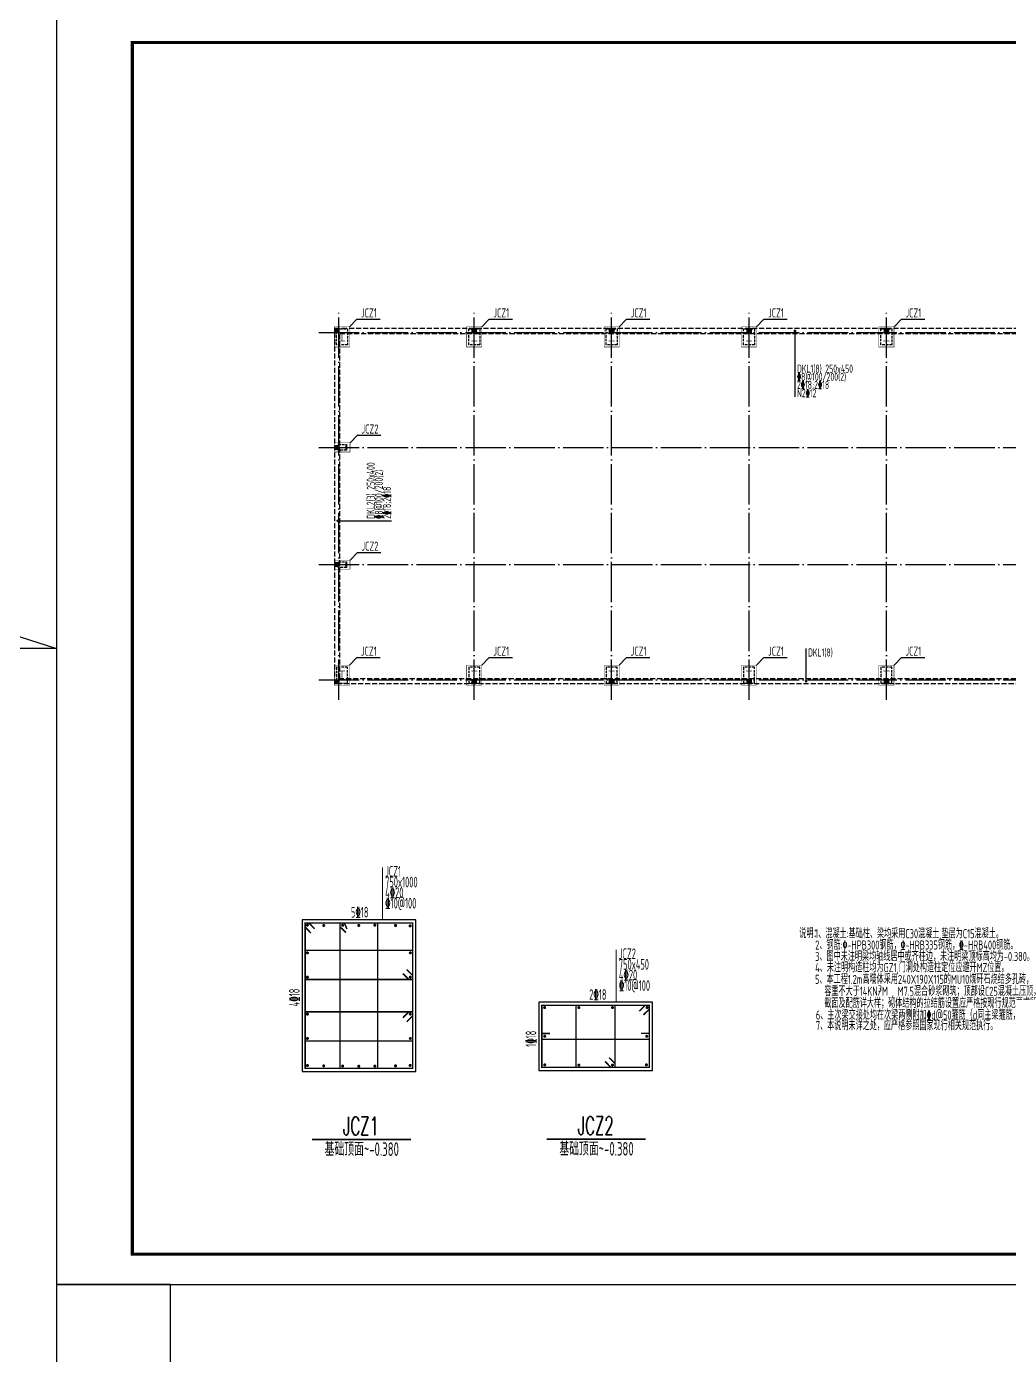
# Model space of a CAD drawing. Extents: x 9834882 to 10005569, y 1691670 to 2510806.
# Drawn here: x 9892635 to 9941281, y 2269969 to 2335769 of the extents above; entities that cross this region are included whole.
import ezdxf
from ezdxf.enums import TextEntityAlignment as Align

# ---------------------------------------------------------------- set-up
doc = ezdxf.new("R2010")
doc.units = 0
doc.header["$LTSCALE"] = 1000
doc.header["$MEASUREMENT"] = 0
doc.linetypes.add('DASH', pattern=[0.35, 0.25, -0.1])
doc.linetypes.add('DOTE', pattern=[2.42, 2, -0.2, 0.02, -0.2])
doc.layers.get('0').update_dxf_attribs({"linetype": 'CONTINUOUS'})
for name, color, linetype in [('1000', 2, 'CONTINUOUS'), ('DOTE', 8, 'DOTE'), ('GZ', 3, 'CONTINUOUS'), ('PUB_TEXT', 7, 'CONTINUOUS'), ('PUB_TITLE', 4, 'CONTINUOUS'), ('REIN', 1, 'CONTINUOUS'), ('XSL', 4, 'CONTINUOUS'), ('一般文字', 6, 'CONTINUOUS'), ('基础', 2, 'CONTINUOUS'), ('柱', 2, 'CONTINUOUS'), ('梁', 4, 'CONTINUOUS'), ('梁集中标注', 150, 'CONTINUOUS')]:
    doc.layers.add(name, color=color, linetype=linetype)
doc.layers.add('柱集中标注', color=2, linetype='CONTINUOUS', lineweight=18)
doc.layers.add('梁集中标注竖向', color=190, linetype='CONTINUOUS', lineweight=25)
doc.styles.add('_TCH_LABEL', font='COMPLEX', dxfattribs={"bigfont": 'GBCBIG'})
doc.styles.add('TSSD_REIN', font='atssdeng.shx', dxfattribs={"width": 0.7, "bigfont": 'atssdchn.shx'})

# ---------------------------------------------------------------- blocks, each defined once
blk = doc.blocks.new('F321G53F45HGH')
at = {"layer": 'REIN', "const_width": 50}
for points in [[(9910537, 2284135), (9910537, 2288935), (9906987, 2288935), (9906987, 2284135)], [(9909383, 2284135), (9908141, 2284135), (9908141, 2288935), (9909383, 2288935)], [(9906987, 2287068), (9906987, 2288032), (9910537, 2288032), (9910537, 2287068)], [(9906987, 2286002), (9906987, 2285038), (9910537, 2285038), (9910537, 2286002)], [(9914797, 2284168), (9918347, 2284168), (9918347, 2286218), (9914797, 2286218)], [(9915929, 2286218), (9917215, 2286218), (9917215, 2284168), (9915929, 2284168)]]:
    blk.add_lwpolyline(points, close=True, dxfattribs=at)
for points in [[(9907306, 2288740), (9907114, 2288935), (9906987, 2288935), (9906987, 2288799), (9907180, 2288603)], [(9908336, 2288616), (9908141, 2288808), (9908141, 2288935), (9908277, 2288935), (9908371, 2288737)], [(9910217, 2287263), (9910410, 2287068), (9910537, 2287068), (9910537, 2287204), (9910339, 2287397)], [(9910217, 2285807), (9910410, 2286002), (9910537, 2286002), (9910537, 2285866), (9910339, 2285673)], [(9918152, 2285899), (9918347, 2286091), (9918347, 2286218), (9918211, 2286218), (9918015, 2286025)], [(9918074, 2285290), (9918347, 2285290), (9918347, 2285094), (9914797, 2285094), (9914797, 2285286), (9915071, 2285286)], [(9917020, 2284488), (9917215, 2284295), (9917215, 2284168), (9917078, 2284168), (9916885, 2284366)]]:
    blk.add_lwpolyline(points, dxfattribs=at)
for points in [[(9907089, 2288864, -1), (9907039, 2288864, -1)], [(9907601, 2288827, 1), (9907601, 2288877, 1)], [(9908226, 2288834, 1), (9908226, 2288884, 1)], [(9908759, 2288827, 1), (9908759, 2288877, 1)], [(9909290, 2288834, 1), (9909290, 2288884, 1)], [(9909971, 2288827, 1), (9909971, 2288877, 1)], [(9910478, 2288838, 1), (9910428, 2288838, 1)], [(9907089, 2287947, -1), (9907039, 2287947, -1)], [(9910435, 2287947, 1), (9910485, 2287947, 1)], [(9907089, 2287147, -1), (9907039, 2287147, -1)], [(9910435, 2287147, 1), (9910485, 2287147, 1)], [(9907089, 2285924, 1), (9907039, 2285924, 1)], [(9910435, 2285924, -1), (9910485, 2285924, -1)], [(9914892, 2286116, -1), (9914892, 2286166, -1)], [(9916021, 2286116, -1), (9916021, 2286166, -1)], [(9917130, 2286116, -1), (9917130, 2286166, -1)], [(9918276, 2286116, -1), (9918276, 2286166, -1)], [(9907089, 2285123, 1), (9907039, 2285123, 1)], [(9910435, 2285123, -1), (9910485, 2285123, -1)], [(9914894, 2285168, -1), (9914894, 2285218, -1)], [(9918261, 2285168, 1), (9918261, 2285218, 1)], [(9907089, 2284230, -1), (9907039, 2284230, -1)], [(9907601, 2284243, -1), (9907601, 2284193, -1)], [(9908226, 2284237, -1), (9908226, 2284187, -1)], [(9908759, 2284231, -1), (9908759, 2284181, -1)], [(9909290, 2284237, -1), (9909290, 2284187, -1)], [(9909971, 2284243, -1), (9909971, 2284193, -1)], [(9910478, 2284233, -1), (9910428, 2284233, -1)], [(9914894, 2284227, -1), (9914894, 2284277, -1)], [(9916021, 2284270, 1), (9916021, 2284220, 1)], [(9917130, 2284270, 1), (9917130, 2284220, 1)], [(9918249, 2284227, 1), (9918249, 2284277, 1)]]:
    blk.add_lwpolyline(points, format="xyb", close=True, dxfattribs=at)
at = {"layer": '基础'}
for points in [[(9910637, 2284035), (9910637, 2289035), (9906887, 2289035), (9906887, 2284035)], [(9914697, 2284068), (9918447, 2284068), (9918447, 2286318), (9914697, 2286318)]]:
    blk.add_lwpolyline(points, close=True, dxfattribs=at)
at = {"layer": '柱集中标注'}
for p, q in [((9909542, 2289035), (9909542, 2290771)), ((9917254, 2286318), (9917254, 2288053))]:
    blk.add_line(p, q, dxfattribs=at)
at = {"layer": '柱集中标注', "const_width": 50}
for points in [[(9907210, 2281789), (9910479, 2281789)], [(9914956, 2281800), (9918225, 2281800)]]:
    blk.add_lwpolyline(points, dxfattribs=at)
at = {"layer": '柱集中标注', "style": 'TSSD_REIN', "width": 0.6}
for s, p in [('JCZ1', (9909629, 2290461)), ('750x1000', (9909629, 2290111)), ('4%%13220', (9909629, 2289761)), ('5%%13218', (9908501, 2289115)), ('%%13210@100', (9909629, 2289411)), ('JCZ2', (9917341, 2287744)), ('750x450', (9917341, 2287394)), ('4%%13220', (9917341, 2287044)), ('%%13210@100', (9917341, 2286694)), ('2%%13218', (9916363, 2286398))]:
    blk.add_text(s, height=350, dxfattribs=at).set_placement(p)
for s, p in [('4%%13218', (9906807, 2286184)), ('1%%13218', (9914615, 2284846))]:
    blk.add_text(s, height=350, rotation=90, dxfattribs=at).set_placement(p)
at = {"layer": '柱集中标注', "width": 0.6}
for s, height, style, p in [('JCZ1', 600, '_TCH_LABEL', (9908830, 2281931)), ('JCZ2', 600, '_TCH_LABEL', (9916576, 2281943)), ('基础顶面~-0.380', 450, 'TSSD_REIN', (9908858, 2281244)), ('基础顶面~-0.380', 450, 'TSSD_REIN', (9916605, 2281255))]:
    blk.add_text(s, height=height, dxfattribs=dict(at, style=style)).set_placement(p, align=Align.CENTER)
blk = doc.blocks.new('layisuixin-point')
blk.add_lwpolyline([(-0.25, 0, 0.5, 0.5, 1), (0.25, 0, 0.5, 0.5, 1)], format="xyseb", close=True)

msp = doc.modelspace()

# ---------------------------------------------------------------- hatches: boundary and pattern name
at = {"layer": 'GZ'}
h = msp.add_hatch(dxfattribs=at)
h.set_pattern_fill('钢筋混凝土', color=256, scale=20, style=0)
h.set_pattern_definition([(45, (1648675.56, 117481), (-35.35533906, 35.35533906), []), (50, (1648675.56, 117481), (143.4520365, -12.550427), [15, -165]), (355, (1648675.56, 117481), (-27.7502667, 150.4384267), [12, -132]), (100.4514, (1648687.51, 117479.95), (115.7018763, 137.8879084), [12.748038, -140.2284224]), (46.1842, (1648675.56, 117521), (213.4482097, -33.103803), [22.5, -247.5]), (96.6356, (1648693.35, 117518.24), (186.932541, 194.823574), [19.1220576, -210.3426]), (351.1842, (1648675.56, 117521), (186.932389, 194.82372), [18, -198]), (21, (1648695.56, 117511), (119.3814104, -80.5237781), [15, -165]), (326, (1648695.56, 117511), (48.6630664, 145.030009), [12, -132]), (71.4514, (1648705.5, 117504.29), (168.0445257, 64.5060993), [12.748038, -140.2284224]), (37.5, (1648675.56, 117481), (2.43197106, 66.57877077), [0, -130.4, 0, -134, 0, -132.5]), (7.5, (1648675.56, 117481), (52.6139075, 78.8823424), [0, -76.4, 0, -127.4, 0, -50.5]), (327.5, (1648630.96, 117481), (106.76448723, -4.51097435), [0, -50, 0, -156, 0, -207]), (317.5, (1648610.96, 117481), (116.6372339, 20.0209965), [0, -65, 0, -103.6, 0, -147])])
h.paths.add_polyline_path([(9907893.9, 2320829.2), (9908094, 2320829.2), (9908094, 2320629.2), (9907893.9, 2320629.2)])
h = msp.add_hatch(dxfattribs=at)
h.set_pattern_fill('钢筋混凝土', color=256, scale=20, style=0)
h.set_pattern_definition([(45, (1655475.53, 117481), (-35.35533906, 35.35533906), []), (50, (1655475.53, 117481), (143.4520365, -12.550427), [15, -165]), (355, (1655475.53, 117481), (-27.7502667, 150.4384267), [12, -132]), (100.4514, (1655487.48, 117479.95), (115.7018763, 137.8879084), [12.748038, -140.2284224]), (46.1842, (1655475.53, 117521), (213.4482097, -33.103803), [22.5, -247.5]), (96.6356, (1655493.32, 117518.24), (186.932541, 194.823574), [19.1220576, -210.3426]), (351.1842, (1655475.53, 117521), (186.932389, 194.82372), [18, -198]), (21, (1655495.53, 117511), (119.3814104, -80.5237781), [15, -165]), (326, (1655495.53, 117511), (48.6630664, 145.030009), [12, -132]), (71.4514, (1655505.48, 117504.29), (168.0445257, 64.5060993), [12.748038, -140.2284224]), (37.5, (1655475.53, 117481), (2.43197106, 66.57877077), [0, -130.4, 0, -134, 0, -132.5]), (7.5, (1655475.53, 117481), (52.6139075, 78.8823424), [0, -76.4, 0, -127.4, 0, -50.5]), (327.5, (1655430.93, 117481), (106.76448723, -4.51097435), [0, -50, 0, -156, 0, -207]), (317.5, (1655410.93, 117481), (116.6372339, 20.0209965), [0, -65, 0, -103.6, 0, -147])])
h.paths.add_polyline_path([(9914693.9, 2320829.2), (9914894, 2320829.2), (9914894, 2320629.2), (9914693.9, 2320629.2)])
h = msp.add_hatch(dxfattribs=at)
h.set_pattern_fill('钢筋混凝土', color=256, scale=20, style=0)
h.set_pattern_definition([(45, (1662275.53, 117481), (-35.35533906, 35.35533906), []), (50, (1662275.53, 117481), (143.4520365, -12.550427), [15, -165]), (355, (1662275.53, 117481), (-27.7502667, 150.4384267), [12, -132]), (100.4514, (1662287.48, 117479.95), (115.7018763, 137.8879084), [12.748038, -140.2284224]), (46.1842, (1662275.53, 117521), (213.4482097, -33.103803), [22.5, -247.5]), (96.6356, (1662293.32, 117518.24), (186.932541, 194.823574), [19.1220576, -210.3426]), (351.1842, (1662275.53, 117521), (186.932389, 194.82372), [18, -198]), (21, (1662295.53, 117511), (119.3814104, -80.5237781), [15, -165]), (326, (1662295.53, 117511), (48.6630664, 145.030009), [12, -132]), (71.4514, (1662305.48, 117504.29), (168.0445257, 64.5060993), [12.748038, -140.2284224]), (37.5, (1662275.53, 117481), (2.43197106, 66.57877077), [0, -130.4, 0, -134, 0, -132.5]), (7.5, (1662275.53, 117481), (52.6139075, 78.8823424), [0, -76.4, 0, -127.4, 0, -50.5]), (327.5, (1662230.93, 117481), (106.76448723, -4.51097435), [0, -50, 0, -156, 0, -207]), (317.5, (1662210.93, 117481), (116.6372339, 20.0209965), [0, -65, 0, -103.6, 0, -147])])
h.paths.add_polyline_path([(9921493.9, 2320829.2), (9921694, 2320829.2), (9921694, 2320629.2), (9921493.9, 2320629.2)])
h = msp.add_hatch(dxfattribs=at)
h.set_pattern_fill('钢筋混凝土', color=256, scale=20, style=0)
h.set_pattern_definition([(45, (1669075.53, 117481), (-35.35533906, 35.35533906), []), (50, (1669075.53, 117481), (143.4520365, -12.550427), [15, -165]), (355, (1669075.53, 117481), (-27.7502667, 150.4384267), [12, -132]), (100.4514, (1669087.48, 117479.95), (115.7018763, 137.8879084), [12.748038, -140.2284224]), (46.1842, (1669075.53, 117521), (213.4482097, -33.103803), [22.5, -247.5]), (96.6356, (1669093.32, 117518.24), (186.932541, 194.823574), [19.1220576, -210.3426]), (351.1842, (1669075.53, 117521), (186.932389, 194.82372), [18, -198]), (21, (1669095.53, 117511), (119.3814104, -80.5237781), [15, -165]), (326, (1669095.53, 117511), (48.6630664, 145.030009), [12, -132]), (71.4514, (1669105.48, 117504.29), (168.0445257, 64.5060993), [12.748038, -140.2284224]), (37.5, (1669075.53, 117481), (2.43197106, 66.57877077), [0, -130.4, 0, -134, 0, -132.5]), (7.5, (1669075.53, 117481), (52.6139075, 78.8823424), [0, -76.4, 0, -127.4, 0, -50.5]), (327.5, (1669030.93, 117481), (106.76448723, -4.51097435), [0, -50, 0, -156, 0, -207]), (317.5, (1669010.93, 117481), (116.6372339, 20.0209965), [0, -65, 0, -103.6, 0, -147])])
h.paths.add_polyline_path([(9928293.9, 2320829.2), (9928494, 2320829.2), (9928494, 2320629.2), (9928293.9, 2320629.2)])
h = msp.add_hatch(dxfattribs=at)
h.set_pattern_fill('钢筋混凝土', color=256, scale=20, style=0)
h.set_pattern_definition([(45, (1675875.53, 117481), (-35.35533906, 35.35533906), []), (50, (1675875.53, 117481), (143.4520365, -12.550427), [15, -165]), (355, (1675875.53, 117481), (-27.7502667, 150.4384267), [12, -132]), (100.4514, (1675887.48, 117479.95), (115.7018763, 137.8879084), [12.748038, -140.2284224]), (46.1842, (1675875.53, 117521), (213.4482097, -33.103803), [22.5, -247.5]), (96.6356, (1675893.32, 117518.24), (186.932541, 194.823574), [19.1220576, -210.3426]), (351.1842, (1675875.53, 117521), (186.932389, 194.82372), [18, -198]), (21, (1675895.53, 117511), (119.3814104, -80.5237781), [15, -165]), (326, (1675895.53, 117511), (48.6630664, 145.030009), [12, -132]), (71.4514, (1675905.48, 117504.29), (168.0445257, 64.5060993), [12.748038, -140.2284224]), (37.5, (1675875.53, 117481), (2.43197106, 66.57877077), [0, -130.4, 0, -134, 0, -132.5]), (7.5, (1675875.53, 117481), (52.6139075, 78.8823424), [0, -76.4, 0, -127.4, 0, -50.5]), (327.5, (1675830.93, 117481), (106.76448723, -4.51097435), [0, -50, 0, -156, 0, -207]), (317.5, (1675810.93, 117481), (116.6372339, 20.0209965), [0, -65, 0, -103.6, 0, -147])])
h.paths.add_polyline_path([(9935093.9, 2320829.2), (9935294, 2320829.2), (9935294, 2320629.2), (9935093.9, 2320629.2)])
h = msp.add_hatch(dxfattribs=at)
h.set_pattern_fill('钢筋混凝土', color=256, scale=20, style=0)
h.set_pattern_definition([(45, (1648675.496, 111681), (-35.35533906, 35.35533906), []), (50, (1648675.5, 111681), (143.4520365, -12.550427), [15, -165]), (355, (1648675.5, 111681), (-27.7502667, 150.4384267), [12, -132]), (100.4514, (1648687.45, 111679.95), (115.7018763, 137.8879084), [12.748038, -140.2284224]), (46.1842, (1648675.5, 111721), (213.4482097, -33.103803), [22.5, -247.5]), (96.6356, (1648693.28, 111718.24), (186.932541, 194.823574), [19.1220576, -210.3426]), (351.1842, (1648675.5, 111721), (186.932389, 194.82372), [18, -198]), (21, (1648695.5, 111711), (119.3814104, -80.5237781), [15, -165]), (326, (1648695.5, 111711), (48.6630664, 145.030009), [12, -132]), (71.4514, (1648705.44, 111704.29), (168.0445257, 64.5060993), [12.748038, -140.2284224]), (37.5, (1648675.496, 111681), (2.43197106, 66.57877077), [0, -130.4, 0, -134, 0, -132.5]), (7.5, (1648675.496, 111681), (52.6139075, 78.8823424), [0, -76.4, 0, -127.4, 0, -50.5]), (327.5, (1648630.896, 111681), (106.76448723, -4.51097435), [0, -50, 0, -156, 0, -207]), (317.5, (1648610.9, 111681), (116.6372339, 20.0209965), [0, -65, 0, -103.6, 0, -147])])
h.paths.add_polyline_path([(9907893.9, 2315029.2), (9908093.9, 2315029.2), (9908093.9, 2314829.2), (9907893.9, 2314829.2)])
h = msp.add_hatch(dxfattribs=at)
h.set_pattern_fill('钢筋混凝土', color=256, scale=20, style=0)
h.set_pattern_definition([(45, (1648675.496, 105881), (-35.35533906, 35.35533906), []), (50, (1648675.5, 105881), (143.4520365, -12.550427), [15, -165]), (355, (1648675.5, 105881), (-27.7502667, 150.4384267), [12, -132]), (100.4514, (1648687.45, 105879.95), (115.7018763, 137.8879084), [12.748038, -140.2284224]), (46.1842, (1648675.5, 105921), (213.4482097, -33.103803), [22.5, -247.5]), (96.6356, (1648693.28, 105918.24), (186.932541, 194.823574), [19.1220576, -210.3426]), (351.1842, (1648675.5, 105921), (186.932389, 194.82372), [18, -198]), (21, (1648695.5, 105911), (119.3814104, -80.5237781), [15, -165]), (326, (1648695.5, 105911), (48.6630664, 145.030009), [12, -132]), (71.4514, (1648705.44, 105904.29), (168.0445257, 64.5060993), [12.748038, -140.2284224]), (37.5, (1648675.496, 105881), (2.43197106, 66.57877077), [0, -130.4, 0, -134, 0, -132.5]), (7.5, (1648675.496, 105881), (52.6139075, 78.8823424), [0, -76.4, 0, -127.4, 0, -50.5]), (327.5, (1648630.896, 105881), (106.76448723, -4.51097435), [0, -50, 0, -156, 0, -207]), (317.5, (1648610.9, 105881), (116.6372339, 20.0209965), [0, -65, 0, -103.6, 0, -147])])
h.paths.add_polyline_path([(9907893.9, 2309229.2), (9908093.9, 2309229.2), (9908093.9, 2309029.2), (9907893.9, 2309029.2)])
h = msp.add_hatch(dxfattribs=at)
h.set_pattern_fill('钢筋混凝土', color=256, scale=20, style=0)
h.set_pattern_definition([(45, (1648675.56, 100081), (-35.35533906, 35.35533906), []), (50, (1648675.56, 100081), (143.4520365, -12.550427), [15, -165]), (355, (1648675.56, 100081), (-27.7502667, 150.4384267), [12, -132]), (100.4514, (1648687.51, 100079.95), (115.7018763, 137.8879084), [12.748038, -140.2284224]), (46.1842, (1648675.56, 100121), (213.4482097, -33.103803), [22.5, -247.5]), (96.6356, (1648693.35, 100118.24), (186.932541, 194.823574), [19.1220576, -210.3426]), (351.1842, (1648675.56, 100121), (186.932389, 194.82372), [18, -198]), (21, (1648695.56, 100111), (119.3814104, -80.5237781), [15, -165]), (326, (1648695.56, 100111), (48.6630664, 145.030009), [12, -132]), (71.4514, (1648705.5, 100104.29), (168.0445257, 64.5060993), [12.748038, -140.2284224]), (37.5, (1648675.56, 100081), (2.43197106, 66.57877077), [0, -130.4, 0, -134, 0, -132.5]), (7.5, (1648675.56, 100081), (52.6139075, 78.8823424), [0, -76.4, 0, -127.4, 0, -50.5]), (327.5, (1648630.96, 100081), (106.76448723, -4.51097435), [0, -50, 0, -156, 0, -207]), (317.5, (1648610.96, 100081), (116.6372339, 20.0209965), [0, -65, 0, -103.6, 0, -147])])
h.paths.add_polyline_path([(9907893.9, 2303429.2), (9908094, 2303429.2), (9908094, 2303229.2), (9907893.9, 2303229.2)])
h = msp.add_hatch(dxfattribs=at)
h.set_pattern_fill('钢筋混凝土', color=256, scale=20, style=0)
h.set_pattern_definition([(45, (1655475.53, 100081), (-35.35533906, 35.35533906), []), (50, (1655475.53, 100081), (143.4520365, -12.550427), [15, -165]), (355, (1655475.53, 100081), (-27.7502667, 150.4384267), [12, -132]), (100.4514, (1655487.48, 100079.95), (115.7018763, 137.8879084), [12.748038, -140.2284224]), (46.1842, (1655475.53, 100121), (213.4482097, -33.103803), [22.5, -247.5]), (96.6356, (1655493.32, 100118.24), (186.932541, 194.823574), [19.1220576, -210.3426]), (351.1842, (1655475.53, 100121), (186.932389, 194.82372), [18, -198]), (21, (1655495.53, 100111), (119.3814104, -80.5237781), [15, -165]), (326, (1655495.53, 100111), (48.6630664, 145.030009), [12, -132]), (71.4514, (1655505.48, 100104.29), (168.0445257, 64.5060993), [12.748038, -140.2284224]), (37.5, (1655475.53, 100081), (2.43197106, 66.57877077), [0, -130.4, 0, -134, 0, -132.5]), (7.5, (1655475.53, 100081), (52.6139075, 78.8823424), [0, -76.4, 0, -127.4, 0, -50.5]), (327.5, (1655430.93, 100081), (106.76448723, -4.51097435), [0, -50, 0, -156, 0, -207]), (317.5, (1655410.93, 100081), (116.6372339, 20.0209965), [0, -65, 0, -103.6, 0, -147])])
h.paths.add_polyline_path([(9914693.9, 2303429.2), (9914894, 2303429.2), (9914894, 2303229.2), (9914693.9, 2303229.2)])
h = msp.add_hatch(dxfattribs=at)
h.set_pattern_fill('钢筋混凝土', color=256, scale=20, style=0)
h.set_pattern_definition([(45, (1662275.53, 100081), (-35.35533906, 35.35533906), []), (50, (1662275.53, 100081), (143.4520365, -12.550427), [15, -165]), (355, (1662275.53, 100081), (-27.7502667, 150.4384267), [12, -132]), (100.4514, (1662287.48, 100079.95), (115.7018763, 137.8879084), [12.748038, -140.2284224]), (46.1842, (1662275.53, 100121), (213.4482097, -33.103803), [22.5, -247.5]), (96.6356, (1662293.32, 100118.24), (186.932541, 194.823574), [19.1220576, -210.3426]), (351.1842, (1662275.53, 100121), (186.932389, 194.82372), [18, -198]), (21, (1662295.53, 100111), (119.3814104, -80.5237781), [15, -165]), (326, (1662295.53, 100111), (48.6630664, 145.030009), [12, -132]), (71.4514, (1662305.48, 100104.29), (168.0445257, 64.5060993), [12.748038, -140.2284224]), (37.5, (1662275.53, 100081), (2.43197106, 66.57877077), [0, -130.4, 0, -134, 0, -132.5]), (7.5, (1662275.53, 100081), (52.6139075, 78.8823424), [0, -76.4, 0, -127.4, 0, -50.5]), (327.5, (1662230.93, 100081), (106.76448723, -4.51097435), [0, -50, 0, -156, 0, -207]), (317.5, (1662210.93, 100081), (116.6372339, 20.0209965), [0, -65, 0, -103.6, 0, -147])])
h.paths.add_polyline_path([(9921493.9, 2303429.2), (9921694, 2303429.2), (9921694, 2303229.2), (9921493.9, 2303229.2)])
h = msp.add_hatch(dxfattribs=at)
h.set_pattern_fill('钢筋混凝土', color=256, scale=20, style=0)
h.set_pattern_definition([(45, (1669075.53, 100081), (-35.35533906, 35.35533906), []), (50, (1669075.53, 100081), (143.4520365, -12.550427), [15, -165]), (355, (1669075.53, 100081), (-27.7502667, 150.4384267), [12, -132]), (100.4514, (1669087.48, 100079.95), (115.7018763, 137.8879084), [12.748038, -140.2284224]), (46.1842, (1669075.53, 100121), (213.4482097, -33.103803), [22.5, -247.5]), (96.6356, (1669093.32, 100118.24), (186.932541, 194.823574), [19.1220576, -210.3426]), (351.1842, (1669075.53, 100121), (186.932389, 194.82372), [18, -198]), (21, (1669095.53, 100111), (119.3814104, -80.5237781), [15, -165]), (326, (1669095.53, 100111), (48.6630664, 145.030009), [12, -132]), (71.4514, (1669105.48, 100104.29), (168.0445257, 64.5060993), [12.748038, -140.2284224]), (37.5, (1669075.53, 100081), (2.43197106, 66.57877077), [0, -130.4, 0, -134, 0, -132.5]), (7.5, (1669075.53, 100081), (52.6139075, 78.8823424), [0, -76.4, 0, -127.4, 0, -50.5]), (327.5, (1669030.93, 100081), (106.76448723, -4.51097435), [0, -50, 0, -156, 0, -207]), (317.5, (1669010.93, 100081), (116.6372339, 20.0209965), [0, -65, 0, -103.6, 0, -147])])
h.paths.add_polyline_path([(9928293.9, 2303429.2), (9928494, 2303429.2), (9928494, 2303229.2), (9928293.9, 2303229.2)])
h = msp.add_hatch(dxfattribs=at)
h.set_pattern_fill('钢筋混凝土', color=256, scale=20, style=0)
h.set_pattern_definition([(45, (1675875.53, 100081), (-35.35533906, 35.35533906), []), (50, (1675875.53, 100081), (143.4520365, -12.550427), [15, -165]), (355, (1675875.53, 100081), (-27.7502667, 150.4384267), [12, -132]), (100.4514, (1675887.48, 100079.95), (115.7018763, 137.8879084), [12.748038, -140.2284224]), (46.1842, (1675875.53, 100121), (213.4482097, -33.103803), [22.5, -247.5]), (96.6356, (1675893.32, 100118.24), (186.932541, 194.823574), [19.1220576, -210.3426]), (351.1842, (1675875.53, 100121), (186.932389, 194.82372), [18, -198]), (21, (1675895.53, 100111), (119.3814104, -80.5237781), [15, -165]), (326, (1675895.53, 100111), (48.6630664, 145.030009), [12, -132]), (71.4514, (1675905.48, 100104.29), (168.0445257, 64.5060993), [12.748038, -140.2284224]), (37.5, (1675875.53, 100081), (2.43197106, 66.57877077), [0, -130.4, 0, -134, 0, -132.5]), (7.5, (1675875.53, 100081), (52.6139075, 78.8823424), [0, -76.4, 0, -127.4, 0, -50.5]), (327.5, (1675830.93, 100081), (106.76448723, -4.51097435), [0, -50, 0, -156, 0, -207]), (317.5, (1675810.93, 100081), (116.6372339, 20.0209965), [0, -65, 0, -103.6, 0, -147])])
h.paths.add_polyline_path([(9935093.9, 2303429.2), (9935294, 2303429.2), (9935294, 2303229.2), (9935093.9, 2303229.2)])
at = {"layer": '柱'}
for color, points in [(2, [(9908393.9, 2320629.2), (9908093.9, 2320629.2), (9908093.9, 2320597.2), (9908231.9, 2320597.2), (9908231.9, 2320211.2), (9908093.9, 2320211.2), (9908093.9, 2320179.2), (9908393.9, 2320179.2), (9908393.9, 2320211.2), (9908255.9, 2320211.2), (9908255.9, 2320597.2), (9908393.9, 2320597.2)]), (2, [(9914943.9, 2320629.2), (9914643.9, 2320629.2), (9914643.9, 2320597.2), (9914781.9, 2320597.2), (9914781.9, 2320211.2), (9914643.9, 2320211.2), (9914643.9, 2320179.2), (9914943.9, 2320179.2), (9914943.9, 2320211.2), (9914805.9, 2320211.2), (9914805.9, 2320597.2), (9914943.9, 2320597.2)]), (2, [(9921743.9, 2320629.2), (9921443.9, 2320629.2), (9921443.9, 2320597.2), (9921581.9, 2320597.2), (9921581.9, 2320211.2), (9921443.9, 2320211.2), (9921443.9, 2320179.2), (9921743.9, 2320179.2), (9921743.9, 2320211.2), (9921605.9, 2320211.2), (9921605.9, 2320597.2), (9921743.9, 2320597.2)]), (2, [(9928543.9, 2320629.2), (9928243.9, 2320629.2), (9928243.9, 2320597.2), (9928381.9, 2320597.2), (9928381.9, 2320211.2), (9928243.9, 2320211.2), (9928243.9, 2320179.2), (9928543.9, 2320179.2), (9928543.9, 2320211.2), (9928405.9, 2320211.2), (9928405.9, 2320597.2), (9928543.9, 2320597.2)]), (2, [(9935343.9, 2320629.2), (9935043.9, 2320629.2), (9935043.9, 2320597.2), (9935181.9, 2320597.2), (9935181.9, 2320211.2), (9935043.9, 2320211.2), (9935043.9, 2320179.2), (9935343.9, 2320179.2), (9935343.9, 2320211.2), (9935205.9, 2320211.2), (9935205.9, 2320597.2), (9935343.9, 2320597.2)]), (3, [(9908093.9, 2315049.2), (9908093.9, 2314809.2), (9908125.9, 2314809.2), (9908125.9, 2314917.2), (9908411.9, 2314917.2), (9908411.9, 2314809.2), (9908443.9, 2314809.2), (9908443.9, 2315049.2), (9908411.9, 2315049.2), (9908411.9, 2314941.2), (9908125.9, 2314941.2), (9908125.9, 2315049.2)]), (3, [(9908093.9, 2309249.2), (9908093.9, 2309009.2), (9908125.9, 2309009.2), (9908125.9, 2309117.2), (9908411.9, 2309117.2), (9908411.9, 2309009.2), (9908443.9, 2309009.2), (9908443.9, 2309249.2), (9908411.9, 2309249.2), (9908411.9, 2309141.2), (9908125.9, 2309141.2), (9908125.9, 2309249.2)]), (2, [(9908393.9, 2303429.2), (9908093.9, 2303429.2), (9908093.9, 2303461.2), (9908231.9, 2303461.2), (9908231.9, 2303847.2), (9908093.9, 2303847.2), (9908093.9, 2303879.2), (9908393.9, 2303879.2), (9908393.9, 2303847.2), (9908255.9, 2303847.2), (9908255.9, 2303461.2), (9908393.9, 2303461.2)]), (2, [(9914943.9, 2303429.2), (9914643.9, 2303429.2), (9914643.9, 2303461.2), (9914781.9, 2303461.2), (9914781.9, 2303847.2), (9914643.9, 2303847.2), (9914643.9, 2303879.2), (9914943.9, 2303879.2), (9914943.9, 2303847.2), (9914805.9, 2303847.2), (9914805.9, 2303461.2), (9914943.9, 2303461.2)]), (2, [(9921743.9, 2303429.2), (9921443.9, 2303429.2), (9921443.9, 2303461.2), (9921581.9, 2303461.2), (9921581.9, 2303847.2), (9921443.9, 2303847.2), (9921443.9, 2303879.2), (9921743.9, 2303879.2), (9921743.9, 2303847.2), (9921605.9, 2303847.2), (9921605.9, 2303461.2), (9921743.9, 2303461.2)]), (2, [(9928543.9, 2303429.2), (9928243.9, 2303429.2), (9928243.9, 2303461.2), (9928381.9, 2303461.2), (9928381.9, 2303847.2), (9928243.9, 2303847.2), (9928243.9, 2303879.2), (9928543.9, 2303879.2), (9928543.9, 2303847.2), (9928405.9, 2303847.2), (9928405.9, 2303461.2), (9928543.9, 2303461.2)]), (2, [(9935343.9, 2303429.2), (9935043.9, 2303429.2), (9935043.9, 2303461.2), (9935181.9, 2303461.2), (9935181.9, 2303847.2), (9935043.9, 2303847.2), (9935043.9, 2303879.2), (9935343.9, 2303879.2), (9935343.9, 2303847.2), (9935205.9, 2303847.2), (9935205.9, 2303461.2), (9935343.9, 2303461.2)])]:
    msp.add_hatch(color=color, dxfattribs=at).paths.add_polyline_path(points)

# ---------------------------------------------------------------- linework, layer by layer
at = {"layer": '1000', "color": 3, "linetype": 'DASH', "ltscale": 0.5}
for points in [[(9907973.9, 2320799.2), (9908513.9, 2320799.2), (9908513.9, 2320009.2), (9907973.9, 2320009.2)], [(9914523.9, 2320799.2), (9915063.9, 2320799.2), (9915063.9, 2320009.2), (9914523.9, 2320009.2)], [(9921323.9, 2320799.2), (9921863.9, 2320799.2), (9921863.9, 2320009.2), (9921323.9, 2320009.2)], [(9928123.9, 2320799.2), (9928663.9, 2320799.2), (9928663.9, 2320009.2), (9928123.9, 2320009.2)], [(9934923.9, 2320799.2), (9935463.9, 2320799.2), (9935463.9, 2320009.2), (9934923.9, 2320009.2)], [(9908073.9, 2315069.2), (9908463.9, 2315069.2), (9908463.9, 2314789.2), (9908073.9, 2314789.2)], [(9908073.9, 2309269.2), (9908463.9, 2309269.2), (9908463.9, 2308989.2), (9908073.9, 2308989.2)], [(9907973.9, 2303259.2), (9908513.9, 2303259.2), (9908513.9, 2304049.2), (9907973.9, 2304049.2)], [(9914523.9, 2303259.2), (9915063.9, 2303259.2), (9915063.9, 2304049.2), (9914523.9, 2304049.2)], [(9921323.9, 2303259.2), (9921863.9, 2303259.2), (9921863.9, 2304049.2), (9921323.9, 2304049.2)], [(9928123.9, 2303259.2), (9928663.9, 2303259.2), (9928663.9, 2304049.2), (9928123.9, 2304049.2)], [(9934923.9, 2303259.2), (9935463.9, 2303259.2), (9935463.9, 2304049.2), (9934923.9, 2304049.2)]]:
    msp.add_lwpolyline(points, close=True, dxfattribs=at)
at = {"layer": 'DOTE'}
for p, q in [((9908093.9, 2302429.2), (9908093.9, 2321629.2)), ((9914793.9, 2302429.2), (9914793.9, 2321629.2)), ((9921593.9, 2302429.2), (9921593.9, 2321629.2)), ((9928393.9, 2302429.2), (9928393.9, 2321629.2)), ((9935193.9, 2302429.2), (9935193.9, 2321629.2)), ((9907093.9, 2320629.2), (9963293.9, 2320629.2)), ((9907093.9, 2314929.2), (9963293.9, 2314929.2)), ((9907093.9, 2309129.2), (9963293.9, 2309129.2)), ((9907093.9, 2303429.2), (9963293.9, 2303429.2))]:
    msp.add_line(p, q, dxfattribs=at)
at = {"layer": 'GZ'}
for points in [[(9907893.9, 2320829.2), (9908094, 2320829.2), (9908094, 2320629.2), (9907893.9, 2320629.2)], [(9914693.9, 2320829.2), (9914894, 2320829.2), (9914894, 2320629.2), (9914693.9, 2320629.2)], [(9921493.9, 2320829.2), (9921694, 2320829.2), (9921694, 2320629.2), (9921493.9, 2320629.2)], [(9928293.9, 2320829.2), (9928494, 2320829.2), (9928494, 2320629.2), (9928293.9, 2320629.2)], [(9935093.9, 2320829.2), (9935294, 2320829.2), (9935294, 2320629.2), (9935093.9, 2320629.2)], [(9907893.9, 2315029.2), (9908093.9, 2315029.2), (9908093.9, 2314829.2), (9907893.9, 2314829.2)], [(9907893.9, 2309229.2), (9908093.9, 2309229.2), (9908093.9, 2309029.2), (9907893.9, 2309029.2)], [(9907893.9, 2303429.2), (9908094, 2303429.2), (9908094, 2303229.2), (9907893.9, 2303229.2)], [(9914693.9, 2303429.2), (9914894, 2303429.2), (9914894, 2303229.2), (9914693.9, 2303229.2)], [(9921493.9, 2303429.2), (9921694, 2303429.2), (9921694, 2303229.2), (9921493.9, 2303229.2)], [(9928293.9, 2303429.2), (9928494, 2303429.2), (9928494, 2303229.2), (9928293.9, 2303229.2)], [(9935093.9, 2303429.2), (9935294, 2303429.2), (9935294, 2303229.2), (9935093.9, 2303229.2)]]:
    msp.add_lwpolyline(points, close=True, dxfattribs=at)
at = {"layer": 'PUB_TITLE'}
msp.add_lwpolyline([(9894118.6, 2273481.9), (9983218.6, 2273481.9), (9983218.6, 2336481.9), (9894118.6, 2336481.9)], close=True, dxfattribs=at)
at = {"layer": 'PUB_TITLE', "const_width": 150}
msp.add_lwpolyline([(9897868.6, 2274981.9), (9981718.6, 2274981.9), (9981718.6, 2334981.9), (9897868.6, 2334981.9)], close=True, dxfattribs=at)
at = {"layer": 'PUB_TITLE', "color": 6}
msp.add_lwpolyline([(9885565.6, 2307714.6), (9894118.6, 2304981.9), (9834882.1, 2304981.9)], dxfattribs=at)
at = {"layer": 'PUB_TITLE', "color": 1}
msp.add_lwpolyline([(9894118.6, 2267169.5), (9899762.1, 2267169.5), (9899762.1, 2273481.9), (9894118.6, 2273481.9)], close=True, dxfattribs=at)
at = {"layer": '一般文字', "color": 6}
for points in [[(9908618.9, 2320904.2), (9908981.6, 2321281), (9910138.2, 2321281)], [(9915168.9, 2320904.2), (9915531.6, 2321281), (9916688.2, 2321281)], [(9921968.9, 2320904.2), (9922331.6, 2321281), (9923488.2, 2321281)], [(9928768.9, 2320904.2), (9929131.6, 2321281), (9930288.2, 2321281)], [(9935568.9, 2320904.2), (9935931.6, 2321281), (9937088.2, 2321281)], [(9908643.9, 2315154.2), (9909006.6, 2315531), (9910163.2, 2315531)], [(9908643.9, 2309354.2), (9909006.6, 2309731), (9910163.2, 2309731)], [(9908618.9, 2304154.2), (9908981.6, 2304531), (9910138.2, 2304531)], [(9915168.9, 2304154.2), (9915531.6, 2304531), (9916688.2, 2304531)], [(9921968.9, 2304154.2), (9922331.6, 2304531), (9923488.2, 2304531)], [(9928768.9, 2304154.2), (9929131.6, 2304531), (9930288.2, 2304531)], [(9935568.9, 2304154.2), (9935931.6, 2304531), (9937088.2, 2304531)]]:
    msp.add_lwpolyline(points, dxfattribs=at)
at = {"layer": '柱', "color": 2, "const_width": 5}
for points in [[(9908393.9, 2320629.2), (9908093.9, 2320629.2), (9908093.9, 2320597.2), (9908231.9, 2320597.2), (9908231.9, 2320211.2), (9908093.9, 2320211.2), (9908093.9, 2320179.2), (9908393.9, 2320179.2), (9908393.9, 2320211.2), (9908255.9, 2320211.2), (9908255.9, 2320597.2), (9908393.9, 2320597.2)], [(9914943.9, 2320629.2), (9914643.9, 2320629.2), (9914643.9, 2320597.2), (9914781.9, 2320597.2), (9914781.9, 2320211.2), (9914643.9, 2320211.2), (9914643.9, 2320179.2), (9914943.9, 2320179.2), (9914943.9, 2320211.2), (9914805.9, 2320211.2), (9914805.9, 2320597.2), (9914943.9, 2320597.2)], [(9921743.9, 2320629.2), (9921443.9, 2320629.2), (9921443.9, 2320597.2), (9921581.9, 2320597.2), (9921581.9, 2320211.2), (9921443.9, 2320211.2), (9921443.9, 2320179.2), (9921743.9, 2320179.2), (9921743.9, 2320211.2), (9921605.9, 2320211.2), (9921605.9, 2320597.2), (9921743.9, 2320597.2)], [(9928543.9, 2320629.2), (9928243.9, 2320629.2), (9928243.9, 2320597.2), (9928381.9, 2320597.2), (9928381.9, 2320211.2), (9928243.9, 2320211.2), (9928243.9, 2320179.2), (9928543.9, 2320179.2), (9928543.9, 2320211.2), (9928405.9, 2320211.2), (9928405.9, 2320597.2), (9928543.9, 2320597.2)], [(9935343.9, 2320629.2), (9935043.9, 2320629.2), (9935043.9, 2320597.2), (9935181.9, 2320597.2), (9935181.9, 2320211.2), (9935043.9, 2320211.2), (9935043.9, 2320179.2), (9935343.9, 2320179.2), (9935343.9, 2320211.2), (9935205.9, 2320211.2), (9935205.9, 2320597.2), (9935343.9, 2320597.2)], [(9908393.9, 2303429.2), (9908093.9, 2303429.2), (9908093.9, 2303461.2), (9908231.9, 2303461.2), (9908231.9, 2303847.2), (9908093.9, 2303847.2), (9908093.9, 2303879.2), (9908393.9, 2303879.2), (9908393.9, 2303847.2), (9908255.9, 2303847.2), (9908255.9, 2303461.2), (9908393.9, 2303461.2)], [(9914943.9, 2303429.2), (9914643.9, 2303429.2), (9914643.9, 2303461.2), (9914781.9, 2303461.2), (9914781.9, 2303847.2), (9914643.9, 2303847.2), (9914643.9, 2303879.2), (9914943.9, 2303879.2), (9914943.9, 2303847.2), (9914805.9, 2303847.2), (9914805.9, 2303461.2), (9914943.9, 2303461.2)], [(9921743.9, 2303429.2), (9921443.9, 2303429.2), (9921443.9, 2303461.2), (9921581.9, 2303461.2), (9921581.9, 2303847.2), (9921443.9, 2303847.2), (9921443.9, 2303879.2), (9921743.9, 2303879.2), (9921743.9, 2303847.2), (9921605.9, 2303847.2), (9921605.9, 2303461.2), (9921743.9, 2303461.2)], [(9928543.9, 2303429.2), (9928243.9, 2303429.2), (9928243.9, 2303461.2), (9928381.9, 2303461.2), (9928381.9, 2303847.2), (9928243.9, 2303847.2), (9928243.9, 2303879.2), (9928543.9, 2303879.2), (9928543.9, 2303847.2), (9928405.9, 2303847.2), (9928405.9, 2303461.2), (9928543.9, 2303461.2)], [(9935343.9, 2303429.2), (9935043.9, 2303429.2), (9935043.9, 2303461.2), (9935181.9, 2303461.2), (9935181.9, 2303847.2), (9935043.9, 2303847.2), (9935043.9, 2303879.2), (9935343.9, 2303879.2), (9935343.9, 2303847.2), (9935205.9, 2303847.2), (9935205.9, 2303461.2), (9935343.9, 2303461.2)]]:
    msp.add_lwpolyline(points, close=True, dxfattribs=at)
at = {"layer": '柱', "color": 3, "const_width": 5}
for points in [[(9908093.9, 2315049.2), (9908093.9, 2314809.2), (9908125.9, 2314809.2), (9908125.9, 2314917.2), (9908411.9, 2314917.2), (9908411.9, 2314809.2), (9908443.9, 2314809.2), (9908443.9, 2315049.2), (9908411.9, 2315049.2), (9908411.9, 2314941.2), (9908125.9, 2314941.2), (9908125.9, 2315049.2)], [(9908093.9, 2309249.2), (9908093.9, 2309009.2), (9908125.9, 2309009.2), (9908125.9, 2309117.2), (9908411.9, 2309117.2), (9908411.9, 2309009.2), (9908443.9, 2309009.2), (9908443.9, 2309249.2), (9908411.9, 2309249.2), (9908411.9, 2309141.2), (9908125.9, 2309141.2), (9908125.9, 2309249.2)]]:
    msp.add_lwpolyline(points, close=True, dxfattribs=at)
at = {"layer": '柱集中标注', "color": 6, "const_width": 20}
for points in [[(9907868.9, 2320904.2), (9908618.9, 2320904.2), (9908618.9, 2319904.2), (9907868.9, 2319904.2)], [(9914418.9, 2320904.2), (9915168.9, 2320904.2), (9915168.9, 2319904.2), (9914418.9, 2319904.2)], [(9921218.9, 2320904.2), (9921968.9, 2320904.2), (9921968.9, 2319904.2), (9921218.9, 2319904.2)], [(9928018.9, 2320904.2), (9928768.9, 2320904.2), (9928768.9, 2319904.2), (9928018.9, 2319904.2)], [(9934818.9, 2320904.2), (9935568.9, 2320904.2), (9935568.9, 2319904.2), (9934818.9, 2319904.2)], [(9907893.9, 2315154.2), (9908643.9, 2315154.2), (9908643.9, 2314704.2), (9907893.9, 2314704.2)], [(9907893.9, 2309354.2), (9908643.9, 2309354.2), (9908643.9, 2308904.2), (9907893.9, 2308904.2)], [(9907868.9, 2303154.2), (9908618.9, 2303154.2), (9908618.9, 2304154.2), (9907868.9, 2304154.2)], [(9914418.9, 2303154.2), (9915168.9, 2303154.2), (9915168.9, 2304154.2), (9914418.9, 2304154.2)], [(9921218.9, 2303154.2), (9921968.9, 2303154.2), (9921968.9, 2304154.2), (9921218.9, 2304154.2)], [(9928018.9, 2303154.2), (9928768.9, 2303154.2), (9928768.9, 2304154.2), (9928018.9, 2304154.2)], [(9934818.9, 2303154.2), (9935568.9, 2303154.2), (9935568.9, 2304154.2), (9934818.9, 2304154.2)]]:
    msp.add_lwpolyline(points, close=True, dxfattribs=at)
at = {"layer": '梁', "color": 150, "linetype": 'DASH'}
for points in [[(9907893.9, 2320829.2), (9962493.9, 2320829.2), (9962493.9, 2303229.2), (9907893.9, 2303229.2)], [(9908143.9, 2320579.2), (9962243.9, 2320579.2), (9962243.9, 2303479.2), (9908143.9, 2303479.2)]]:
    msp.add_lwpolyline(points, close=True, dxfattribs=at)
at = {"layer": '梁集中标注', "linetype": 'Continuous', "ltscale": 1}
for p, q in [((9930666.9, 2320702.9), (9930666.9, 2317430.8)), ((9931214.6, 2303353.8), (9931214.6, 2304974.7))]:
    msp.add_line(p, q, dxfattribs=at)
at = {"layer": '梁集中标注竖向', "linetype": 'Continuous', "ltscale": 1}
msp.add_line((9908037.6, 2311294.7), (9910691.3, 2311294.7), dxfattribs=at)

# ---------------------------------------------------------------- block references
at = {"xscale": 1.5, "yscale": 1.5, "zscale": 1.5}
msp.add_blockref('F321G53F45HGH', (-4954061.2, -1142019.1), dxfattribs=at)
at = {"layer": '梁集中标注', "xscale": 132, "yscale": 132, "zscale": 132}
for p in [(9930666.9, 2320702.9), (9930666.9, 2320702.9), (9931214.6, 2303353.8)]:
    msp.add_blockref('layisuixin-point', p, dxfattribs=at)
at = {"layer": '梁集中标注竖向', "xscale": 132, "yscale": 132, "zscale": 132}
msp.add_blockref('layisuixin-point', (9908037.6, 2311294.7), dxfattribs=at)

# ---------------------------------------------------------------- texts
at = {"layer": 'PUB_TEXT', "color": 4, "style": 'TSSD_REIN', "width": 0.8}
msp.add_text('3', height=316.8, dxfattribs=at).set_placement((9934768.1, 2287978, -3.7))
at = {"layer": 'XSL', "style": 'TSSD_REIN', "width": 0.6}
for s, p in [('说明：', (9930878.5, 2290636.7)), ('1、混凝土:基础柱、梁均采用C30混凝土,垫层为C15混凝土。', (9931671.3, 2290628.2)), ('2、钢筋:%%130-HPB300钢筋，%%131-HRB335钢筋，%%132-HRB400钢筋。', (9931671.3, 2290066.3)), ('3、图中未注明梁均轴线居中或齐柱边，未注明梁顶标高均为-0.380。', (9931668.1, 2289501)), ('4、未注明构造柱均为GZ1,门洞处构造柱定位应避开MZ位置。', (9931668.1, 2288948.8)), ('5、本工程1.2m高墙体采用240X190X115的MU10煤矸石烧结多孔砖，', (9931661.1, 2288365.7)), ('容重不大于14KN/M , M7.5混合砂浆砌筑；顶部设C25混凝土压顶，', (9932119, 2287776)), ('截面及配筋详大样；砌体结构的拉结筋设置应严格按现行规范要求留置。', (9932119, 2287180.9)), ('7、本说明未详之处，应严格参照国家现行相关规范执行。', (9931701.5, 2286075.8)), ('6、主次梁交接处均在次梁两侧附加%%132d@50箍筋（d同主梁箍筋，数量见图示）。', (9931701.5, 2286599.8))]:
    msp.add_text(s, height=450, dxfattribs=at).set_placement(p)
at = {"layer": '一般文字', "color": 6, "style": 'TSSD_REIN', "width": 0.7}
for s, p in [('JCZ1', (9909184.7, 2321367)), ('JCZ1', (9915734.7, 2321367)), ('JCZ1', (9922534.7, 2321367)), ('JCZ1', (9929334.7, 2321367)), ('JCZ1', (9936134.7, 2321367)), ('JCZ2', (9909209.7, 2315617)), ('JCZ2', (9909209.7, 2309817)), ('JCZ1', (9909184.7, 2304617)), ('JCZ1', (9915734.7, 2304617)), ('JCZ1', (9922534.7, 2304617)), ('JCZ1', (9929334.7, 2304617)), ('JCZ1', (9936134.7, 2304617))]:
    msp.add_text(s, height=450, dxfattribs=at).set_placement(p)
at = {"layer": '梁集中标注', "style": 'TSSD_REIN', "width": 0.6}
for s, p in [('DKL1(8) 250x450', (9930766.9, 2318628.7)), ('2%%13218;2%%13218', (9930766.9, 2317828.7)), ('%%1328@100/200(2)', (9930766.9, 2318228.7)), ('N2%%13212', (9930766.9, 2317415.7)), ('DKL1(8)', (9931314.6, 2304574.7))]:
    msp.add_text(s, height=400, dxfattribs=at).set_placement(p)
at = {"layer": '梁集中标注竖向', "style": 'TSSD_REIN', "width": 0.6}
for s, p in [('DKL2(3) 250x400', (9909870.9, 2311394.7)), ('%%1328@100/200(2)', (9910270.9, 2311394.7)), ('2%%13218;2%%13218', (9910670.9, 2311394.7))]:
    msp.add_text(s, height=400, rotation=90, dxfattribs=at).set_placement(p)

doc.saveas('drawing.dxf')
